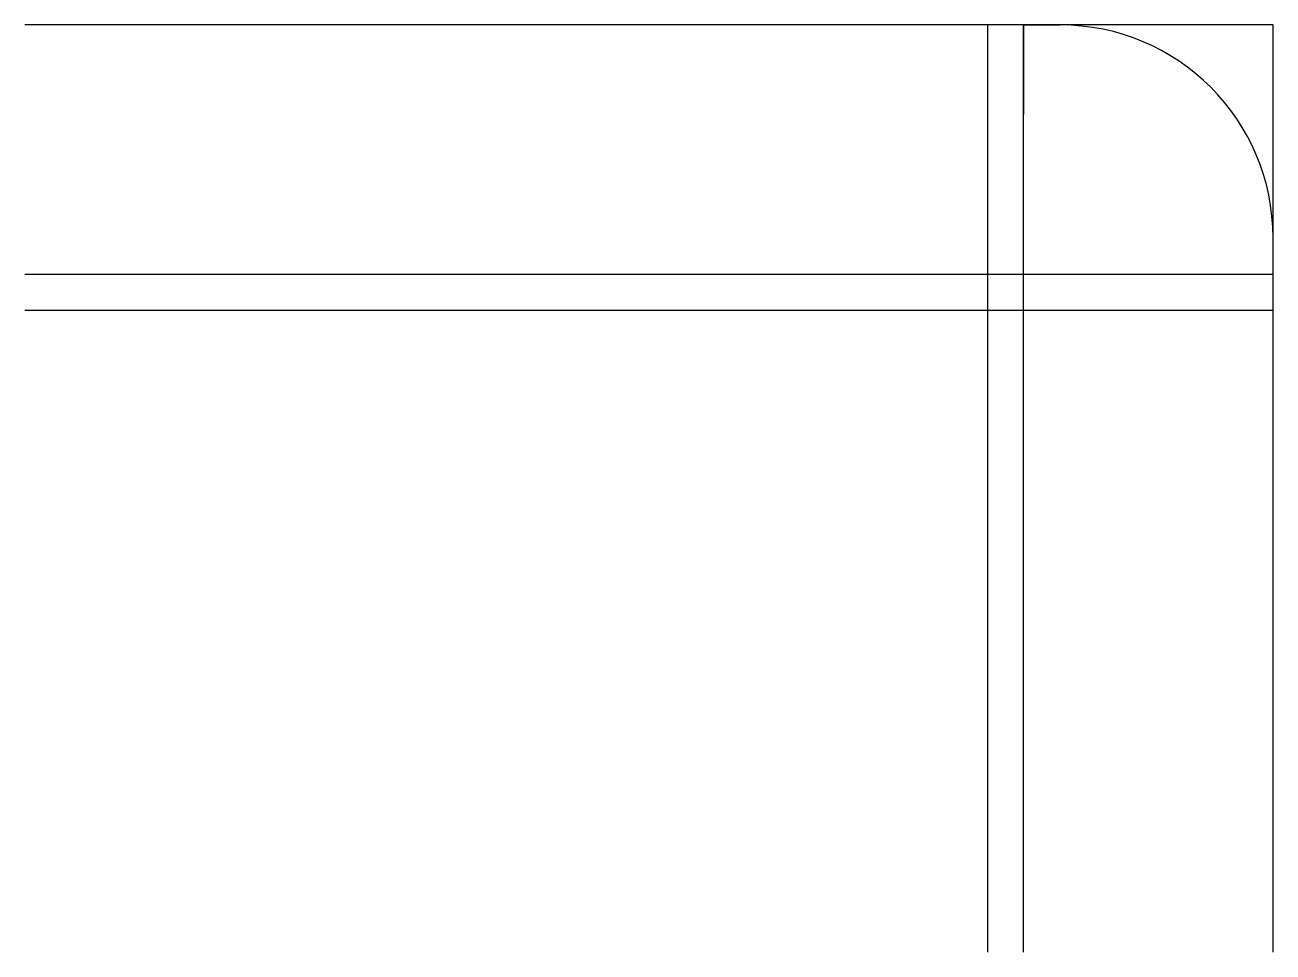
# Model space of a CAD drawing. Extents: x -27 to 8, y -18 to 8.
import ezdxf

# ---------------------------------------------------------------- set-up
doc = ezdxf.new("R2010")
doc.units = 0
doc.layers.get('0').update_dxf_attribs({"linetype": 'CONTINUOUS'})

msp = doc.modelspace()

# ---------------------------------------------------------------- linework, layer by layer
at = {"linetype": 'CONTINUOUS'}
for p, q in [((8, 8), (-27, 8)), ((0, -18), (0, 8)), ((1, -18), (1, 8)), ((1, 8), (1, 5.49)), ((1, 8), (2.03, 8)), ((8, -18), (8, 8)), ((8, 1), (8, 2.03)), ((8, 1), (-27, 1)), ((8, 1), (-27, 1)), ((-27, 0), (8, 0))]:
    msp.add_line(p, q, dxfattribs=at)
msp.add_arc((2.03, 2.03), 5.97, 0, 90, dxfattribs=at)

doc.saveas('drawing.dxf')
